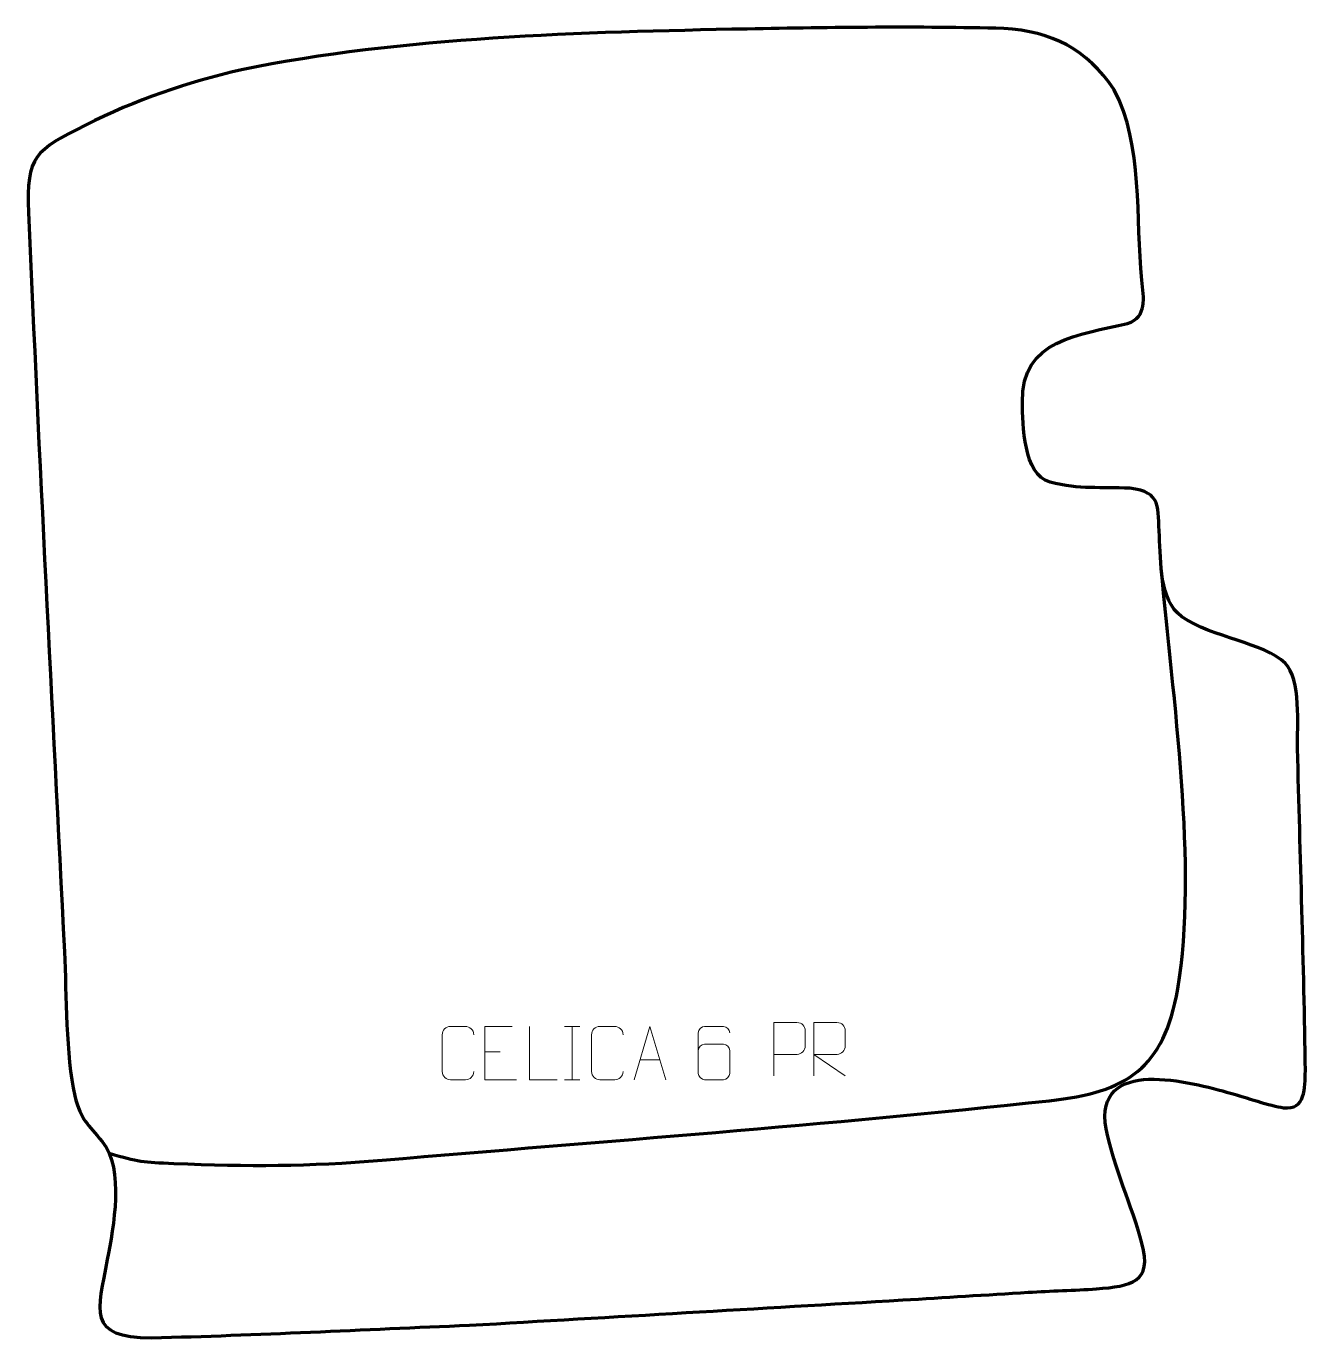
# Model space of a CAD drawing. Header units: millimetres. Extents: x 909 to 1509, y 136 to 751.
import ezdxf

# ---------------------------------------------------------------- set-up
doc = ezdxf.new("R2010")
doc.units = ezdxf.units.MM
doc.header["$MEASUREMENT"] = 0
doc.layers.add('layer 2', color=7, linetype='Continuous')
doc.layers.add('layer 3', color=7, linetype='Continuous')

msp = doc.modelspace()

# ---------------------------------------------------------------- linework, layer by layer
at = {"layer": 'layer 2', "color": 142, "lineweight": 158}
msp.add_open_spline([(948.3725, 222.7068), (962.1236, 218.7577), (964.1534, 218.5429), (978.7034, 217.9575), (978.7034, 217.9575), (1013.8797, 216.5422), (1041.5346, 216.5107), (1076.4141, 219.4774), (1076.4141, 219.4774), (1180.6887, 228.3467), (1285.033, 236.0676), (1389.0905, 247.3425), (1389.0905, 247.3425), (1425.6983, 251.3307), (1442.8037, 262.4596), (1449.4044, 299.7855), (1449.4044, 299.7855), (1458.9283, 356.3585), (1447.0753, 436.8199), (1441.5817, 496.664)], degree=3, knots=[0, 0, 0, 0, 0.16666667, 0.16666667, 0.16666667, 0.16666667, 0.33333333, 0.33333333, 0.33333333, 0.33333333, 0.5, 0.5, 0.5, 0.5, 0.66666667, 0.66666667, 0.66666667, 0.66666667, 1, 1, 1, 1], dxfattribs=at)
at = {"layer": 'layer 3', "color": 242, "lineweight": 158}
msp.add_open_spline([(1117.2204, 142.0851), (1067.6928, 140.1693), (1017.7616, 137.405), (968.2666, 136.2222), (968.2666, 136.2222), (937.5912, 136.3308), (942.958, 148.5947), (947.5008, 172.9678), (947.5008, 172.9678), (950.3855, 188.1465), (955.6165, 215.235), (945.1421, 228.1822), (945.1421, 228.1822), (938.3392, 236.5912), (935.2595, 237.8311), (932.2426, 249.6853), (932.2426, 249.6853), (927.9536, 268.6005), (928.3851, 297.0251), (927.3883, 317.2047), (927.3883, 317.2047), (921.6723, 432.6928), (915.3933, 548.1819), (910.5962, 663.711), (910.5962, 663.711), (909.4812, 690.5632), (913.5676, 692.5616), (937.298, 704.6567), (937.298, 704.6567), (960.5547, 716.5103), (984.9701, 724.6455), (1010.3366, 730.6019), (1010.3366, 730.6019), (1085.6591, 746.093), (1170.4984, 748.2209), (1247.4836, 749.7312), (1247.4836, 749.7312), (1287.2929, 750.4567), (1327.9571, 751.0359), (1367.7352, 749.9599), (1367.7352, 749.9599), (1390.4264, 748.6341), (1406.6286, 740.3471), (1419.5031, 721.2983), (1419.5031, 721.2983), (1433.3463, 695.3599), (1429.4555, 660.795), (1432.5209, 632.0189), (1432.5209, 632.0189), (1433.3206, 623.7652), (1435.1792, 614.6002), (1425.8152, 611.7418), (1425.8152, 611.7418), (1403.3396, 606.2233), (1375.8085, 604.499), (1376.4914, 574.7461), (1376.4914, 574.7461), (1376.7443, 564.1626), (1376.9237, 540.8686), (1389.4485, 537.2806), (1389.4485, 537.2806), (1403.6035, 533.7466), (1413.1226, 535.1246), (1426.9508, 534.4433), (1426.9508, 534.4433), (1442.1233, 532.693), (1439.8065, 525.2544), (1440.7223, 512.0635), (1440.7223, 512.0635), (1441.4917, 499.9428), (1440.5144, 482.2975), (1451.2273, 474.2242), (1451.2273, 474.2242), (1465.6568, 464.3493), (1489.7308, 462.0121), (1499.6703, 452.4614), (1499.6703, 452.4614), (1507.3199, 445.1111), (1505.2586, 422.8215), (1505.5081, 412.4424), (1505.5081, 412.4424), (1506.7276, 362.155), (1508.4898, 311.6316), (1509.1761, 261.3639), (1509.1761, 261.3639), (1508.9007, 253.5314), (1509.3574, 242.6565), (1498.951, 244.0742), (1498.951, 244.0742), (1492.7931, 244.913), (1480.8447, 248.9774), (1474.0453, 250.9129), (1474.0453, 250.9129), (1455.7646, 256.0516), (1409.6483, 268.6026), (1415.7323, 234.1093), (1415.7323, 234.1093), (1419.8388, 214.8701), (1427.534, 198.9164), (1432.54, 180.5775), (1432.54, 180.5775), (1437.6012, 162.0361), (1427.4112, 160.4159), (1411.2729, 159.1942), (1411.2729, 159.1942), (1400.8772, 158.4072), (1389.8075, 158.1949), (1379.2476, 157.5578), (1379.2476, 157.5578), (1359.6236, 156.3739), (1340.0062, 155.0904), (1320.3805, 153.9327), (1320.3805, 153.9327), (1252.6615, 149.9666), (1184.9411, 146.0214), (1117.2204, 142.0851)], degree=3, knots=[0, 0, 0, 0, 0.03333333, 0.03333333, 0.03333333, 0.03333333, 0.06666667, 0.06666667, 0.06666667, 0.06666667, 0.1, 0.1, 0.1, 0.1, 0.13333333, 0.13333333, 0.13333333, 0.13333333, 0.16666667, 0.16666667, 0.16666667, 0.16666667, 0.2, 0.2, 0.2, 0.2, 0.23333333, 0.23333333, 0.23333333, 0.23333333, 0.26666667, 0.26666667, 0.26666667, 0.26666667, 0.3, 0.3, 0.3, 0.3, 0.33333333, 0.33333333, 0.33333333, 0.33333333, 0.36666667, 0.36666667, 0.36666667, 0.36666667, 0.4, 0.4, 0.4, 0.4, 0.43333333, 0.43333333, 0.43333333, 0.43333333, 0.46666667, 0.46666667, 0.46666667, 0.46666667, 0.5, 0.5, 0.5, 0.5, 0.53333333, 0.53333333, 0.53333333, 0.53333333, 0.56666667, 0.56666667, 0.56666667, 0.56666667, 0.6, 0.6, 0.6, 0.6, 0.63333333, 0.63333333, 0.63333333, 0.63333333, 0.66666667, 0.66666667, 0.66666667, 0.66666667, 0.7, 0.7, 0.7, 0.7, 0.73333333, 0.73333333, 0.73333333, 0.73333333, 0.76666667, 0.76666667, 0.76666667, 0.76666667, 0.8, 0.8, 0.8, 0.8, 0.83333333, 0.83333333, 0.83333333, 0.83333333, 0.86666667, 0.86666667, 0.86666667, 0.86666667, 0.9, 0.9, 0.9, 0.9, 0.93333333, 0.93333333, 0.93333333, 0.93333333, 1, 1, 1, 1], dxfattribs=at)
at = {"layer": 'layer 3', "color": 250, "lineweight": 9}
for points, knots in [([(1260.0415, 258.9894), (1260.0415, 258.9894), (1260.0415, 283.943), (1260.0415, 283.943), (1260.0415, 283.943), (1263.6365, 283.943), (1267.2318, 283.943), (1270.8272, 283.943), (1270.8272, 283.943), (1273.1524, 283.9051), (1274.7098, 282.415), (1274.7056, 280.0489), (1274.7056, 280.0489), (1274.7052, 278.0132), (1274.7052, 274.9539), (1274.7056, 272.9179), (1274.7056, 272.9179), (1274.6991, 271.0425), (1272.8869, 269.1006), (1270.8773, 269.0815), (1270.8773, 269.0815), (1270.8773, 269.0815), (1260.0415, 269.0815), (1260.0415, 269.0815)], [0, 0, 0, 0, 0.14285714, 0.14285714, 0.14285714, 0.14285714, 0.28571429, 0.28571429, 0.28571429, 0.28571429, 0.42857143, 0.42857143, 0.42857143, 0.42857143, 0.57142857, 0.57142857, 0.57142857, 0.57142857, 0.71428571, 0.71428571, 0.71428571, 0.71428571, 1, 1, 1, 1]), ([(1278.7942, 258.9933), (1278.7942, 258.9933), (1278.7942, 283.9468), (1278.7942, 283.9468), (1278.7942, 283.9468), (1282.389, 283.9468), (1285.9845, 283.9468), (1289.5797, 283.9468), (1289.5797, 283.9468), (1291.905, 283.9091), (1293.4623, 282.4191), (1293.4582, 280.0527), (1293.4582, 280.0527), (1293.4578, 278.0172), (1293.4578, 274.9578), (1293.4582, 272.9218), (1293.4582, 272.9218), (1293.4517, 271.0463), (1291.6394, 269.1045), (1289.6299, 269.0854), (1289.6299, 269.0854), (1289.6299, 269.0854), (1278.7942, 269.0854), (1278.7942, 269.0854), (1278.7942, 269.0854), (1278.7942, 269.0854), (1293.4489, 258.9933), (1293.4489, 258.9933)], [0, 0, 0, 0, 0.125, 0.125, 0.125, 0.125, 0.25, 0.25, 0.25, 0.25, 0.375, 0.375, 0.375, 0.375, 0.5, 0.5, 0.5, 0.5, 0.625, 0.625, 0.625, 0.625, 0.75, 0.75, 0.75, 0.75, 1, 1, 1, 1]), ([(1119.3408, 261.0019), (1119.201, 258.6785), (1117.5238, 257.1989), (1115.3761, 257.1881), (1115.3761, 257.1881), (1113.0442, 257.1885), (1110.7123, 257.1885), (1108.3808, 257.1881), (1108.3808, 257.1881), (1106.4558, 257.0827), (1104.4837, 258.9672), (1104.4949, 260.9845), (1104.4949, 260.9845), (1104.4953, 266.7546), (1104.4953, 272.5243), (1104.4949, 278.2936), (1104.4949, 278.2936), (1104.4991, 280.4317), (1106.2458, 282.1509), (1108.3982, 282.1374), (1108.3982, 282.1374), (1110.7239, 282.1374), (1113.05, 282.1374), (1115.3761, 282.1374), (1115.3761, 282.1374), (1117.3227, 282.1729), (1119.3141, 280.6814), (1119.3408, 278.2438)], [0, 0, 0, 0, 0.125, 0.125, 0.125, 0.125, 0.25, 0.25, 0.25, 0.25, 0.375, 0.375, 0.375, 0.375, 0.5, 0.5, 0.5, 0.5, 0.625, 0.625, 0.625, 0.625, 0.75, 0.75, 0.75, 0.75, 1, 1, 1, 1]), ([(1137.3588, 282.1377), (1137.3588, 282.1377), (1124.4849, 282.1377), (1124.4849, 282.1377), (1124.4849, 282.1377), (1124.4849, 282.1377), (1124.4849, 257.1841), (1124.4849, 257.1841), (1124.4849, 257.1841), (1124.4849, 257.1841), (1139.3507, 257.1841), (1139.3507, 257.1841)], [0, 0, 0, 0, 0.25, 0.25, 0.25, 0.25, 0.5, 0.5, 0.5, 0.5, 1, 1, 1, 1]), ([(1158.3923, 257.1841), (1158.3923, 257.1841), (1145.4432, 257.1841), (1145.4432, 257.1841), (1145.4432, 257.1841), (1145.4432, 257.1841), (1145.4432, 282.1377), (1145.4432, 282.1377)], [0, 0, 0, 0, 0.33333333, 0.33333333, 0.33333333, 0.33333333, 1, 1, 1, 1]), ([(1189.3408, 261.0019), (1189.201, 258.6785), (1187.5238, 257.1989), (1185.3761, 257.1881), (1185.3761, 257.1881), (1183.0442, 257.1885), (1180.7123, 257.1885), (1178.3808, 257.1881), (1178.3808, 257.1881), (1176.4558, 257.0827), (1174.4837, 258.9672), (1174.4949, 260.9845), (1174.4949, 260.9845), (1174.4953, 266.7546), (1174.4953, 272.5243), (1174.4949, 278.2936), (1174.4949, 278.2936), (1174.4991, 280.4317), (1176.2458, 282.1509), (1178.3982, 282.1374), (1178.3982, 282.1374), (1180.7239, 282.1374), (1183.05, 282.1374), (1185.3761, 282.1374), (1185.3761, 282.1374), (1187.3227, 282.1729), (1189.3141, 280.6814), (1189.3408, 278.2438)], [0, 0, 0, 0, 0.125, 0.125, 0.125, 0.125, 0.25, 0.25, 0.25, 0.25, 0.375, 0.375, 0.375, 0.375, 0.5, 0.5, 0.5, 0.5, 0.625, 0.625, 0.625, 0.625, 0.75, 0.75, 0.75, 0.75, 1, 1, 1, 1]), ([(1194.4473, 257.1842), (1194.4473, 257.1842), (1201.8183, 282.1377), (1201.8183, 282.1377), (1201.8183, 282.1377), (1201.8183, 282.1377), (1209.3882, 257.1842), (1209.3882, 257.1842)], [0, 0, 0, 0, 0.33333333, 0.33333333, 0.33333333, 0.33333333, 1, 1, 1, 1]), ([(1239.3477, 279.2016), (1239.3236, 280.5411), (1237.9674, 282.1943), (1236.3955, 282.16), (1236.3955, 282.16), (1233.4107, 282.1597), (1230.4255, 282.1597), (1227.4401, 282.16), (1227.4401, 282.16), (1226.221, 282.1749), (1224.4928, 280.7373), (1224.4878, 279.2016), (1224.4878, 279.2016), (1224.4881, 272.8411), (1224.4881, 266.4803), (1224.4878, 260.1196), (1224.4878, 260.1196), (1224.4925, 258.9567), (1226.221, 257.1856), (1227.4401, 257.1612), (1227.4401, 257.1612), (1230.4255, 257.1615), (1233.4107, 257.1615), (1236.3955, 257.1612), (1236.3955, 257.1612), (1237.6736, 257.205), (1239.3433, 258.8195), (1239.3477, 260.1196), (1239.3477, 260.1196), (1239.3477, 263.7029), (1239.3477, 267.286), (1239.3477, 270.8687), (1239.3477, 270.8687), (1239.3092, 272.3469), (1237.7265, 273.7798), (1236.3955, 273.7778), (1236.3955, 273.7778), (1233.4107, 273.7781), (1230.4255, 273.7781), (1227.4401, 273.7778), (1227.4401, 273.7778), (1226.1106, 273.7828), (1224.4676, 272.2755), (1224.5093, 270.847)], [0, 0, 0, 0, 0.08333333, 0.08333333, 0.08333333, 0.08333333, 0.16666667, 0.16666667, 0.16666667, 0.16666667, 0.25, 0.25, 0.25, 0.25, 0.33333333, 0.33333333, 0.33333333, 0.33333333, 0.41666667, 0.41666667, 0.41666667, 0.41666667, 0.5, 0.5, 0.5, 0.5, 0.58333333, 0.58333333, 0.58333333, 0.58333333, 0.66666667, 0.66666667, 0.66666667, 0.66666667, 0.75, 0.75, 0.75, 0.75, 0.83333333, 0.83333333, 0.83333333, 0.83333333, 1, 1, 1, 1])]:
    msp.add_open_spline(points, degree=3, knots=knots, dxfattribs=at)
for points in [[(1161.8591, 282.1377), (1161.8591, 282.1377), (1169.0272, 282.1377), (1169.0272, 282.1377)], [(1165.4431, 282.1377), (1165.4431, 282.1377), (1165.4431, 257.1842), (1165.4431, 257.1842)], [(1124.4849, 270.258), (1124.4849, 270.258), (1131.653, 270.258), (1131.653, 270.258)], [(1197.1699, 266.4336), (1197.1699, 266.4336), (1206.6656, 266.4336), (1206.6656, 266.4336)], [(1161.8591, 257.1842), (1161.8591, 257.1842), (1169.0272, 257.1842), (1169.0272, 257.1842)]]:
    msp.add_open_spline(points, degree=3, dxfattribs=at)

doc.saveas('drawing.dxf')
